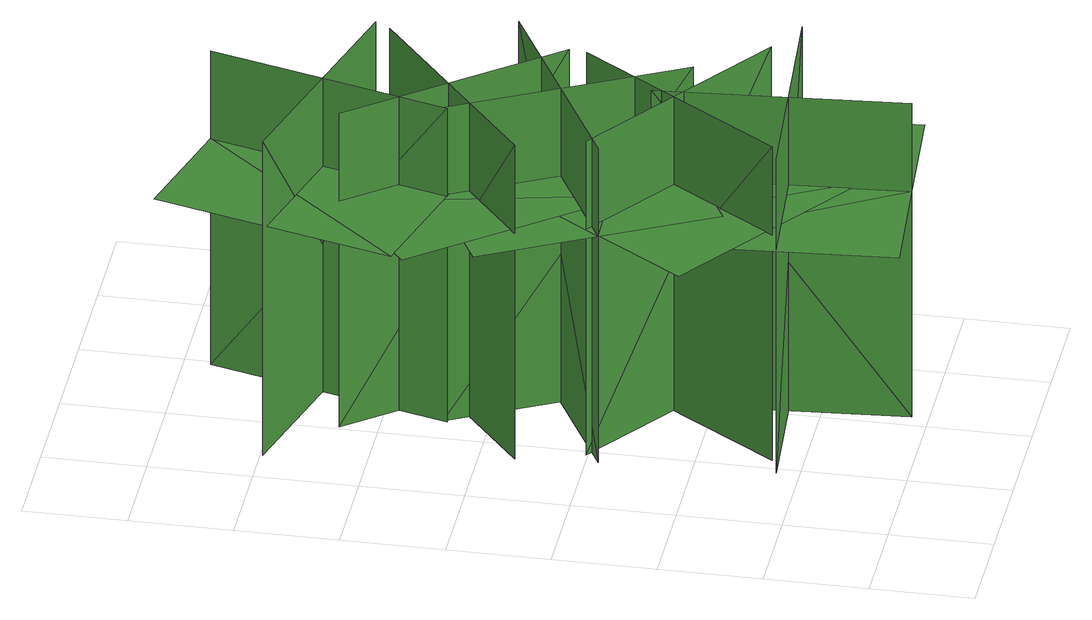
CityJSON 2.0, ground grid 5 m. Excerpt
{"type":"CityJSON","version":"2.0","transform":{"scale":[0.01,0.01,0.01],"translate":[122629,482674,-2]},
"CityObjects":{
"tree1":{"type":"SolitaryVegetationObject","geometry":[{"type":"MultiSurface","lod":"1","boundaries":[[[0,1,2]],[[0,2,3]],[[4,5,6]],[[4,6,7]],[[8,9,10]],[[8,10,11]],[[8,11,12]],[[8,12,13]]]}]},
"tree2":{"type":"SolitaryVegetationObject","geometry":[{"type":"MultiSurface","lod":"1","boundaries":[[[14,15,16]],[[14,16,17]],[[18,19,20]],[[18,20,21]],[[22,23,24]],[[22,24,25]],[[22,25,26]],[[22,26,27]]]}]},
"tree3":{"type":"SolitaryVegetationObject","geometry":[{"type":"MultiSurface","lod":"1","boundaries":[[[28,29,30]],[[28,30,31]],[[32,33,34]],[[32,34,35]],[[36,37,38]],[[36,38,39]],[[36,39,40]],[[36,40,41]]]}]},
"tree4":{"type":"SolitaryVegetationObject","geometry":[{"type":"MultiSurface","lod":"1","boundaries":[[[42,43,44]],[[42,44,45]],[[46,47,48]],[[46,48,49]],[[50,51,52]],[[50,52,53]],[[50,53,54]],[[50,54,55]]]}]},
"tree5":{"type":"SolitaryVegetationObject","geometry":[{"type":"MultiSurface","lod":"1","boundaries":[[[56,57,58]],[[56,58,59]],[[60,61,62]],[[60,62,63]],[[64,65,66]],[[64,66,67]],[[64,67,68]],[[64,68,69]]]}]}
},
"vertices":[
[465,611,91],[1678,708,91],[1678,708,1784],[465,611,1784],[1079,82,91],[982,1295,91],[982,1295,1784],[1079,82,1784],[1079,82,1310],[1686,130,1310],[1589,1343,1310],[982,1295,1310],[376,1246,1310],[472,33,1310],
[1264,1649,94],[570,649,94],[570,649,1787],[1264,1649,1787],[465,1509,94],[1465,816,94],[1465,816,1787],[465,1509,1787],[465,1509,1313],[118,1009,1313],[1118,315,1313],[1465,816,1313],[1812,1316,1313],[812,2009,1313],
[650,2216,97],[1218,1139,97],[1218,1139,1790],[650,2216,1790],[406,1442,97],[1482,2010,97],[1482,2010,1790],[406,1442,1790],[406,1442,1316],[690,904,1316],[1766,1472,1316],[1482,2010,1316],[1198,2549,1316],[122,1981,1316],
[1310,2589,101],[361,1828,101],[361,1828,1794],[1310,2589,1794],[505,2682,101],[1266,1733,101],[1266,1733,1794],[505,2682,1794],[505,2682,1319],[30,2301,1319],[792,1352,1319],[1266,1733,1319],[1741,2114,1319],[980,3063,1319],
[1354,2662,103],[181,2984,103],[181,2984,1796],[1354,2662,1796],[957,3369,103],[635,2196,103],[635,2196,1796],[957,3369,1796],[957,3369,1322],[370,3530,1322],[48,2357,1322],[635,2196,1322],[1222,2034,1322],[1544,3208,1322]
]}
